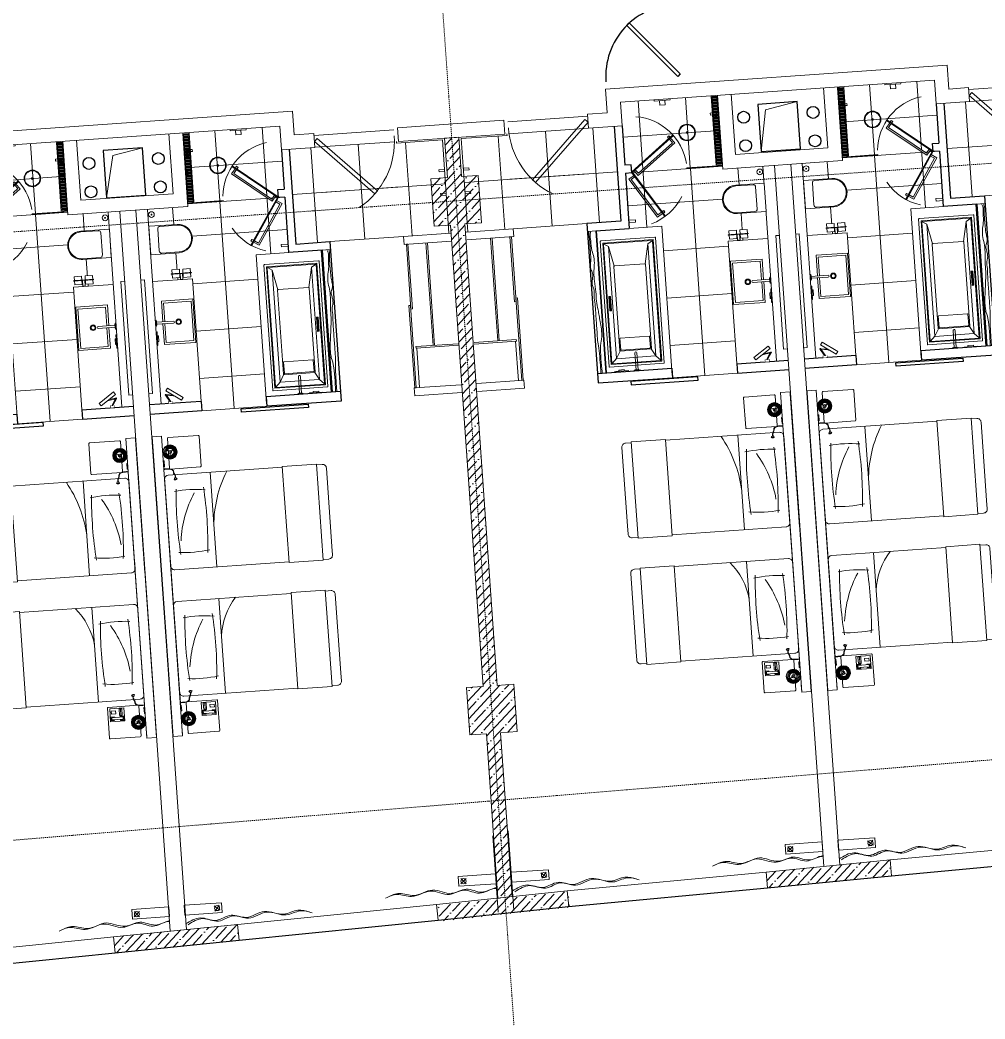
# Model space of a CAD drawing. Header units: millimetres. Extents: x -798 to 124478, y -405 to 121556.
# Drawn here: x 32578 to 44781, y 8953 to 21588 of the extents above; entities that cross this region are included whole.
import ezdxf

# ---------------------------------------------------------------- set-up
doc = ezdxf.new("R2010")
doc.units = ezdxf.units.MM
doc.set_wipeout_variables(frame=1)
for name, pattern in [('CENTER', [2, 1.25, -0.25, 0.25, -0.25]), ('Dashed', [0.564444, 0.282222, -0.282222]), ('Strichpunkt', [25.4, 12.7, -6.35, 0, -6.35])]:
    doc.linetypes.add(name, pattern=pattern)
doc.layers.add('1', color=7, linetype='Continuous')
doc.layers.add('A-ЭСКИЗ', color=250, linetype='Continuous')
for name, color, linetype, lineweight in [('A-AXES', 40, 'CENTER', 5), ('A-DOOR', 4, 'Continuous', 18), ('A-Hatch', 253, 'Continuous', 9), ('A-WALL-BRCK', 5, 'Continuous', 9), ('A-WALL-GVL', 5, 'Continuous', 13), ('LWA', 9, 'Continuous', 0), ('S-COLS+2', 20, 'Continuous', 15), ('S-SLAB', 200, 'Continuous', 15), ('S-WALL', 5, 'Continuous', 15), ('TC-EQUIPMENT', 251, 'Continuous', 0)]:
    doc.layers.add(name, color=color, linetype=linetype, lineweight=lineweight)
pattern_1 = [(0, (-128611.0993, 13100.188), (2.38125, 4.7625), [0, -4.7625])]
pattern_2 = [(0, (-128611.0993, 13100.1882), (1.5875, 3.175), [0, -3.175])]

# ---------------------------------------------------------------- blocks, each defined once
blk = doc.blocks.new('штора2')
at = {"layer": 'LWA', "color": 9}
for q in [(27702, 22033), (27708, 21967), (27768, 22039), (27774, 21973)]:
    blk.add_line((27738, 22003), q, dxfattribs=at)
blk.add_lwpolyline([(27677, 21939), (28148, 21939), (28148, 22063), (27677, 22063)], close=True, dxfattribs=at)
blk.add_circle((27738, 22003), 32.4, dxfattribs=at)
for points, knots in [([(28141, 22123), (28136, 22123), (28067, 22124), (27930, 22212), (27741, 22075), (27531, 22205), (27312, 22040), (27091, 22196), (26899, 22086), (26790, 22129), (26741, 22148)], [187.014587, 187.014587, 187.014587, 187.014587, 202.944401, 403.924227, 603.513811, 795.094955, 1040.158283, 1286.67345, 1472.778245, 1625.519582, 1625.519582, 1625.519582, 1625.519582]), ([(28143, 22113), (28082, 22122), (27955, 22198), (27770, 22064), (27561, 22194), (27341, 22029), (27120, 22185), (26929, 22075), (26819, 22118), (26770, 22137)], [215.715231, 215.715231, 215.715231, 215.715231, 403.924227, 603.513811, 795.094955, 1040.158283, 1286.67345, 1472.778245, 1625.519582, 1625.519582, 1625.519582, 1625.519582])]:
    blk.add_open_spline(points, degree=3, knots=knots, dxfattribs=at)
blk = doc.blocks.new('штора1')
at = {"layer": 'LWA', "color": 9}
for q in [(24773, 21973), (24779, 22039), (24845, 22033), (24839, 21967)]:
    blk.add_line((24809, 22003), q, dxfattribs=at)
blk.add_lwpolyline([(24870, 21939), (24398, 21939), (24398, 22063), (24870, 22063)], close=True, dxfattribs=at)
blk.add_circle((24809, 22003), 32.4, dxfattribs=at)
for points in [[(24398, 22176), (24591, 22112), (24787, 22157), (24980, 22107), (25167, 22146), (25405, 22087), (25646, 22140), (25828, 22101), (25976, 22137)], [(24428, 22187), (24620, 22123), (24816, 22168), (25009, 22117), (25197, 22157), (25435, 22098), (25676, 22151), (25857, 22112), (26006, 22148)]]:
    blk.add_spline(points, degree=3, dxfattribs=at)
blk = doc.blocks.new('шторы')
at = {"xscale": -0.9999999999999998, "rotation": 180.0000000000041}
for name, p in [('штора2', (-82196, 13528)), ('штора1', (-78250, 13533)), ('штора2', (-86348, 13412)), ('штора1', (-82398, 13418)), ('штора2', (-90496, 13285)), ('штора1', (-86551, 13291))]:
    blk.add_blockref(name, p, dxfattribs=at)
blk = doc.blocks.new('ff5')
blk.add_lwpolyline([(1516262, -2552308), (1516906, -2552951), (1516874, -2552984), (1516230, -2552340)], close=True)
blk.add_arc((1516262, -2552308), 910, 270, 4.3405)
blk = doc.blocks.new('DOOR101')
at = {"layer": 'A-DOOR', "ltscale": 4, "transparency": 33554687}
blk.add_lwpolyline([(0, 0), (-714, -714), (-750, -678), (-36, 36)], close=True, dxfattribs=at)
blk.add_arc((0, 0), 1010, 180, 240, dxfattribs=at)
blk = doc.blocks.new('NC Night table')
blk.add_wipeout([(-200, -390), (-200, -10), (-199, -6), (-198, -4), (-197, -3), (-195, -1), (-192, 0), (-190, 0), (190, 0), (193, 0), (195, -1), (197, -3), (199, -5), (200, -7), (200, -10), (200, -390), (200, -392), (199, -394), (197, -397), (195, -399), (192, -400), (190, -400), (-190, -400), (-192, -400), (-194, -399), (-197, -397), (-199, -394), (-200, -392)])
for points in [[(-190, 0), (190, 0)], [(-200, -390), (-200, -10)], [(200, -390), (200, -10)], [(-190, -400), (190, -400)], [(-190, -400), (190, -400)]]:
    blk.add_lwpolyline(points)
for centre, start, end in [((-190, -10), 90, 180), ((190, -10), 0, 90), ((-190, -390), 180, 270), ((190, -390), 270, 0)]:
    blk.add_arc(centre, 10, start, end)
blk = doc.blocks.new('*U479')
at = {"transparency": 33554687}
blk.add_wipeout([(-1850, 0), (1950, 0), (1950, -120), (1636, -120), (1636, -130), (1561, -130), (1561, -120), (1400, -120), (1416, -123), (1427, -128), (1435, -135), (1443, -144), (1448, -156), (1450, -170), (1450, -1616), (1460, -1616), (1460, -2048), (1450, -2048), (1450, -2121), (1448, -2135), (1443, -2146), (1435, -2156), (1424, -2165), (1409, -2170), (1400, -2171), (300, -2171), (277, -2165), (265, -2156), (258, -2148), (252, -2135), (250, -2121), (250, -2048), (240, -2048), (240, -1616), (250, -1616), (250, -170), (252, -156), (256, -146), (263, -137), (265, -135), (272, -128), (283, -123), (295, -120), (300, -120), (-200, -120), (-185, -122), (-174, -127), (-165, -135), (-159, -142), (-154, -150), (-150, -170), (-150, -1616), (-140, -1616), (-140, -2048), (-150, -2048), (-150, -2121), (-152, -2134), (-156, -2145), (-165, -2156), (-173, -2163), (-185, -2169), (-200, -2171), (-1300, -2171), (-1314, -2169), (-1325, -2164), (-1335, -2156), (-1343, -2147), (-1347, -2138), (-1350, -2121), (-1350, -2048), (-1360, -2048), (-1360, -1616), (-1350, -1616), (-1350, -170), (-1349, -162), (-1346, -151), (-1341, -142), (-1335, -135), (-1328, -128), (-1319, -124), (-1300, -120), (-1461, -120), (-1461, -130), (-1536, -130), (-1536, -120), (-1850, -120)], dxfattribs=at)
for p, q in [((-1850, 0), (1950, 0)), ((-1850, 0), (-1850, -120)), ((240, 0), (1928, 0)), ((-1850, -120), (1950, -120)), ((1400, -120), (-1376, -120)), ((1950, -120), (1950, 0)), ((-150, -1616), (-150, -170)), ((1450, -1616), (1450, -170)), ((-150, -699), (-1350, -699)), ((1450, -699), (250, -699))]:
    blk.add_line(p, q, dxfattribs=at)
at = {"color": 1, "transparency": 33554687}
for p, q in [((-1850, -120), (-1756, -120)), ((1426, -120), (-1500, -120)), ((-140, -1616), (-1360, -1616)), ((-1360, -2048), (-1360, -1616)), ((-140, -2048), (-140, -1616)), ((1460, -1616), (240, -1616)), ((240, -2048), (240, -1616)), ((1460, -2048), (1460, -1616)), ((-140, -2048), (-1360, -2048)), ((1460, -2048), (240, -2048))]:
    blk.add_line(p, q, dxfattribs=at)
at = {"color": 9, "transparency": 33554687}
for p, q in [((1561, -120), (1561, -130)), ((1636, -130), (1636, -120)), ((1561, -130), (1636, -130))]:
    blk.add_line(p, q, dxfattribs=at)
at = {"transparency": 33554687}
for points in [[(-1350, -1616), (-1350, -170, -0.414214), (-1300, -120), (-1194, -120)], [(250, -1616), (250, -170, -0.414214), (300, -120), (406, -120)], [(-1350, -2048), (-1350, -2121, 0.414214), (-1300, -2171), (-1194, -2171)], [(-150, -2048), (-150, -2121, -0.414214), (-200, -2171), (-1194, -2171)], [(250, -2048), (250, -2121, 0.414214), (300, -2171), (406, -2171)], [(1450, -2048), (1450, -2121, -0.414214), (1400, -2171), (406, -2171)]]:
    blk.add_lwpolyline(points, format="xyb", dxfattribs=at)
for centre, radius, start, end in [((-200, -170), 50, 0, 90), ((1400, -170), 50, 0, 90), ((-1288, -269), 29, 90.0643, 152.4341), ((-1241, -265), 53, 152.8654, 192.5176), ((-1323, -255), 37.9, 322.5963, 20.4157), ((1423, -255), 37.9, 159.5843, 217.4037), ((1388, -269), 29, 27.5659, 89.9357), ((1341, -265), 53, 347.4824, 27.1346), ((-1285, -250), 29, 192.8605, 255.2303), ((1385, -250), 29, 284.7697, 347.1395), ((-723, -1559), 865, 48.5262, 83.7427), ((652, -2273), 1579, 59.6604, 85.6808)]:
    blk.add_arc(centre, radius, start, end, dxfattribs=at)
at = {"color": 9, "transparency": 33554687}
for centre, radius, start, end in [((-728, -4972), 4733, 85.2045, 95.2424), ((328, -407), 1471, 173.3374, 188.5889), ((-1822, -404), 1471, 351.4111, 6.6626), ((872, -4972), 4733, 85.2045, 95.2424), ((1928, -407), 1471, 173.3374, 188.5889), ((-222, -404), 1471, 351.4111, 6.6626), ((-1148, -1679), 1415, 57.9104, 83.527), ((452, -1679), 1415, 57.9104, 83.527), ((-728, 4114), 4733, 264.7576, 274.7955), ((872, 4114), 4733, 264.7576, 274.7955)]:
    blk.add_arc(centre, radius, start, end, dxfattribs=at)
at = {"transparency": 33554687}
for points, knots in [([(1530, -120), (1530, -125), (1531, -129), (1532, -139), (1532, -145), (1532, -154), (1532, -157), (1532, -163), (1532, -166), (1532, -172), (1532, -175), (1531, -184), (1530, -191), (1527, -203), (1525, -209), (1521, -218), (1519, -221), (1515, -227), (1513, -230), (1508, -234), (1507, -235), (1504, -236), (1502, -237), (1500, -238), (1500, -238), (1498, -238), (1498, -239), (1496, -239), (1494, -239), (1490, -240), (1488, -240), (1483, -241), (1480, -241), (1477, -242), (1476, -242), (1474, -242), (1473, -243), (1472, -243), (1471, -243), (1469, -244), (1467, -245), (1463, -247), (1461, -248), (1455, -251), (1452, -253), (1449, -254), (1448, -254), (1446, -255), (1445, -255), (1443, -256), (1441, -257), (1436, -258), (1433, -259), (1423, -260), (1418, -261), (1412, -261)], [0.408946, 0.408946, 0.408946, 0.408946, 14.893019, 14.893019, 31.538449, 31.538449, 40.753928, 40.753928, 48.699197, 48.699197, 56.644465, 56.644465, 72.535003, 72.535003, 88.42554, 88.42554, 99.093384, 99.093384, 109.761227, 109.761227, 115.432916, 115.432916, 119.531491, 119.531491, 121.526995, 121.526995, 123.5225, 123.5225, 127.513508, 127.513508, 134.907916, 134.907916, 142.302325, 142.302325, 145.600302, 145.600302, 148.209925, 148.209925, 150.819548, 150.819548, 156.038795, 156.038795, 165.123981, 165.123981, 174.209168, 174.209168, 176.741836, 176.741836, 179.274504, 179.274504, 184.33984, 184.33984, 194.470511, 194.470511, 211.322731, 211.322731, 211.322731, 211.322731]), ([(1526, -120), (1527, -135), (1531, -173), (1518, -238), (1471, -236), (1446, -254), (1425, -256), (1413, -257)], [0, 0, 0, 0, 46.823747, 120.081065, 147.046858, 175.246216, 209.640454, 209.640454, 209.640454, 209.640454])]:
    blk.add_open_spline(points, degree=3, knots=knots, dxfattribs=at)
at = {"transparency": 33554687, "xscale": -1}
blk.add_blockref('NC Night table', (-1626, -192), dxfattribs=at)
at = {"transparency": 33554687}
h = blk.add_hatch(dxfattribs=at)
h.set_pattern_fill('DOTS', color=9, scale=3, style=0)
h.set_pattern_definition(pattern_1)
h.paths.add_polyline_path([(-1703, -147), (-1673, -179, -0.227785), (-1635, -166), (-1630, -123, 0.225319)])
h = blk.add_hatch(dxfattribs=at)
h.set_pattern_fill('DOTS', color=9, scale=2, style=0)
h.set_pattern_definition(pattern_2)
h.paths.add_polyline_path([(-1630, -123), (-1635, -166, -0.37521), (-1594, -212, -0.229255), (-1612, -249), (-1586, -284, 0.231726), (-1551, -212, 0.377888)])
h = blk.add_hatch(dxfattribs=at)
h.set_pattern_fill('DOTS', color=9, scale=2, style=0)
h.set_pattern_definition(pattern_2)
h.paths.add_polyline_path([(-1688, -212, -0.205293), (-1673, -179), (-1703, -147, 0.205293), (-1731, -212, 0.349325), (-1661, -300), (-1652, -258, -0.349325)])
h = blk.add_hatch(dxfattribs=at)
h.set_pattern_fill('DOTS', color=9, scale=3, style=0)
h.set_pattern_definition(pattern_1)
h.paths.add_polyline_path([(-1612, -249, -0.227785), (-1652, -258), (-1661, -300, 0.225319), (-1586, -284)])
at = {"color": 9, "transparency": 33554687}
for p, q in [((-1536, -130), (-1536, -120)), ((-1461, -120), (-1461, -130)), ((-1461, -130), (-1536, -130))]:
    blk.add_line(p, q, dxfattribs=at)
at = {"color": 1, "transparency": 33554687}
for points in [[(-1641, -212), (-1665, -172)], [(-1665, -253), (-1641, -212)], [(-1641, -212), (-1594, -212)]]:
    blk.add_lwpolyline(points, dxfattribs=at)
for radius in [90, 90, 46.7, 19.4]:
    blk.add_circle((-1641, -212), radius, dxfattribs=at)
at = {"transparency": 33554687}
for points, knots in [([(-1430, -120), (-1430, -125), (-1431, -129), (-1432, -139), (-1432, -145), (-1432, -154), (-1432, -157), (-1432, -163), (-1432, -166), (-1432, -172), (-1432, -175), (-1431, -184), (-1430, -191), (-1427, -203), (-1425, -209), (-1421, -218), (-1419, -221), (-1415, -227), (-1413, -230), (-1408, -234), (-1407, -235), (-1404, -236), (-1402, -237), (-1400, -238), (-1400, -238), (-1398, -238), (-1398, -239), (-1396, -239), (-1394, -239), (-1390, -240), (-1388, -240), (-1383, -241), (-1380, -241), (-1377, -242), (-1376, -242), (-1374, -242), (-1373, -243), (-1372, -243), (-1371, -243), (-1369, -244), (-1367, -245), (-1363, -247), (-1361, -248), (-1355, -251), (-1352, -253), (-1349, -254), (-1348, -254), (-1346, -255), (-1345, -255), (-1343, -256), (-1341, -257), (-1336, -258), (-1333, -259), (-1323, -260), (-1318, -261), (-1312, -261)], [0.408946, 0.408946, 0.408946, 0.408946, 14.893019, 14.893019, 31.538449, 31.538449, 40.753928, 40.753928, 48.699197, 48.699197, 56.644465, 56.644465, 72.535003, 72.535003, 88.42554, 88.42554, 99.093384, 99.093384, 109.761227, 109.761227, 115.432916, 115.432916, 119.531491, 119.531491, 121.526995, 121.526995, 123.5225, 123.5225, 127.513508, 127.513508, 134.907916, 134.907916, 142.302325, 142.302325, 145.600302, 145.600302, 148.209925, 148.209925, 150.819548, 150.819548, 156.038795, 156.038795, 165.123981, 165.123981, 174.209168, 174.209168, 176.741836, 176.741836, 179.274504, 179.274504, 184.33984, 184.33984, 194.470511, 194.470511, 211.322731, 211.322731, 211.322731, 211.322731]), ([(-1426, -120), (-1426, -125), (-1427, -129), (-1428, -138), (-1428, -142), (-1428, -150), (-1428, -153), (-1428, -160), (-1428, -163), (-1428, -168), (-1428, -171), (-1427, -177), (-1427, -180), (-1426, -191), (-1424, -199), (-1419, -214), (-1416, -220), (-1410, -227), (-1409, -228), (-1406, -231), (-1404, -232), (-1402, -233), (-1401, -233), (-1397, -235), (-1395, -235), (-1391, -236), (-1389, -236), (-1385, -237), (-1383, -237), (-1379, -237), (-1377, -238), (-1374, -238), (-1374, -238), (-1372, -239), (-1371, -239), (-1369, -240), (-1368, -240), (-1365, -241), (-1363, -243), (-1358, -245), (-1356, -246), (-1351, -249), (-1349, -250), (-1344, -252), (-1341, -253), (-1336, -254), (-1334, -255), (-1325, -256), (-1318, -257), (-1312, -257), (-1312, -257), (-1311, -257)], [0, 0, 0, 0, 14.994783, 14.994783, 27.011933, 27.011933, 37.761453, 37.761453, 45.515298, 45.515298, 53.269144, 53.269144, 61.022989, 61.022989, 82.389762, 82.389762, 103.756534, 103.756534, 110.162663, 110.162663, 115.905696, 115.905696, 119.508232, 119.508232, 126.713306, 126.713306, 132.501218, 132.501218, 138.28913, 138.28913, 144.077042, 144.077042, 146.875499, 146.875499, 149.673956, 149.673956, 152.472413, 152.472413, 160.360941, 160.360941, 168.249469, 168.249469, 176.137996, 176.137996, 184.026524, 184.026524, 191.915051, 191.915051, 211.08036, 211.08036, 211.322731, 211.322731, 211.322731, 211.322731])]:
    blk.add_open_spline(points, degree=3, knots=knots, dxfattribs=at)
blk.add_blockref('NC Night table', (1726, -192), dxfattribs=at)
at = {"color": 1, "transparency": 33554687}
blk.add_wipeout([(-1611, -383), (-1446, -383), (-1446, -564), (-1611, -564)], dxfattribs=at)
at = {"transparency": 33554687}
h = blk.add_hatch(dxfattribs=at)
h.set_pattern_fill('DOTS', color=9, scale=2, style=0)
h.set_pattern_definition(pattern_2)
h.paths.add_polyline_path([(1730, -123), (1735, -166, 0.37521), (1694, -212, 0.229255), (1712, -249), (1686, -284, -0.231726), (1651, -212, -0.377888)])
h = blk.add_hatch(dxfattribs=at)
h.set_pattern_fill('DOTS', color=9, scale=3, style=0)
h.set_pattern_definition(pattern_1)
h.paths.add_polyline_path([(1803, -147), (1773, -179, 0.227785), (1735, -166), (1730, -123, -0.225319)])
h = blk.add_hatch(dxfattribs=at)
h.set_pattern_fill('DOTS', color=9, scale=3, style=0)
h.set_pattern_definition(pattern_1)
h.paths.add_polyline_path([(1712, -249, 0.227785), (1752, -258), (1761, -300, -0.225319), (1686, -284)])
h = blk.add_hatch(dxfattribs=at)
h.set_pattern_fill('DOTS', color=9, scale=2, style=0)
h.set_pattern_definition(pattern_2)
h.paths.add_polyline_path([(1788, -212, 0.205293), (1773, -179), (1803, -147, -0.205293), (1831, -212, -0.349325), (1761, -300), (1752, -258, 0.349325)])
at = {"color": 1, "transparency": 33554687}
blk.add_line((-1538, -428), (-1455, -428), dxfattribs=at)
for points in [[(1741, -212), (1694, -212)], [(1741, -212), (1765, -172)], [(1765, -253), (1741, -212)], [(-1588, -437), (-1600, -437), (-1600, -386), (-1547, -386), (-1547, -437), (-1560, -437)], [(-1588, -433), (-1597, -433), (-1597, -392), (-1551, -392), (-1551, -433), (-1560, -433)], [(-1560, -515), (-1551, -515), (-1551, -556), (-1596, -556), (-1596, -515), (-1588, -515)]]:
    blk.add_lwpolyline(points, dxfattribs=at)
for points in [[(-1611, -383), (-1446, -383), (-1446, -564), (-1611, -564)], [(-1588, -401), (-1560, -401), (-1560, -546), (-1588, -546)], [(-1538, -410), (-1455, -410), (-1455, -446), (-1538, -446)], [(-1514, -492), (-1478, -492), (-1478, -546), (-1514, -546)]]:
    blk.add_lwpolyline(points, close=True, dxfattribs=at)
for radius in [90, 90, 46.7, 19.4]:
    blk.add_circle((1741, -212), radius, dxfattribs=at)
blk = doc.blocks.new('URB Toilet')
blk.add_wipeout([(-540, 0), (-540, 9), (-539, 20), (-536, 39), (-532, 52), (-527, 67), (-523, 77), (-516, 90), (-510, 100), (-501, 112), (-491, 123), (-481, 133), (-467, 145), (-452, 155), (-439, 162), (-423, 169), (-410, 173), (-391, 177), (-382, 179), (-373, 180), (-364, 180), (-360, 180), (-5, 180), (-4, 180), (-3, 180), (-2, 179), (-1, 178), (-1, 177), (0, 176), (0, 175), (0, -175), (0, -176), (-1, -177), (-1, -178), (-1, -179), (-3, -179), (-4, -180), (-5, -180), (-360, -180), (-369, -180), (-376, -179), (-384, -178), (-395, -176), (-408, -174), (-419, -170), (-431, -165), (-444, -159), (-456, -152), (-470, -142), (-482, -133), (-494, -120), (-504, -108), (-511, -98), (-518, -86), (-525, -72), (-528, -64), (-531, -55), (-534, -45), (-537, -32), (-539, -20), (-540, -10), (-540, -3)])
for points in [[(0, 175, 0.414214), (-5, 180), (-360, 180, 1), (-360, -180), (-5, -180, 0.414214), (0, -175)], [(-140, 170), (-360, 170, 1), (-360, -170), (-140, -170, 0.414214), (-110, -140), (-110, 140, 0.414214)]]:
    blk.add_lwpolyline(points, format="xyb", close=True)
blk = doc.blocks.new('NCL Bathroom rain shower')
for radius in [105, 97.4, 12.7, 6.99]:
    blk.add_circle((0, 0), radius)
blk = doc.blocks.new('NCL Makeup mirror')
blk.add_wipeout([(-166, -65), (-143, -32), (-51, -95), (-51, -94), (-50, -93), (-49, -93), (-47, -92), (-46, -93), (-45, -93), (-44, -93), (45, -107), (-2, -30), (-3, -29), (-4, -29), (-4, -28), (-5, -27), (-5, -26), (-5, -25), (-24, -25), (-24, 0), (24, 0), (24, -25), (5, -25), (56, -108), (57, -108), (57, -109), (58, -109), (58, -110), (58, -110), (59, -111), (59, -112), (59, -113), (59, -113), (59, -114), (59, -114), (58, -115), (58, -116), (57, -116), (57, -117), (56, -117), (56, -117), (55, -117), (55, -117), (54, -117), (54, -118), (53, -117), (52, -117), (52, -117), (51, -117), (51, -116), (-39, -103), (49, -163), (26, -196)])
for points in [[(24, 0), (24, -25), (-24, -25), (-24, 0)], [(-143, -32), (49, -163), (26, -196), (-166, -65)]]:
    blk.add_lwpolyline(points, close=True)
for points in [[(52, -108), (-44, -93)], [(-39, -103), (51, -116)], [(-2, -30), (45, -107)], [(56, -108), (5, -25)]]:
    blk.add_lwpolyline(points)
blk.add_circle((54, -113), 5)
blk.add_arc((-47, -97), 5, 325.7754, 145.7754)
blk.add_wipeout([(24, 0), (24, -25), (-24, -25), (-24, 0)])
blk.add_arc((0, -25), 5, 180, 0)
blk = doc.blocks.new('NCL Toilet roll holder')
blk.add_wipeout([(-130, -80), (-130, -77), (-116.5, -77), (-116.5, -26), (-21.5, -26), (-21.5, -77), (-15, -77), (-15, 0), (15, 0), (15, -77), (21.5, -77), (21.5, -26), (116.5, -26), (116.5, -77), (130, -77), (130, -80), (116.5, -80), (116.5, -131), (21.5, -131), (21.5, -80), (-21.5, -80), (-21.5, -131), (-116.5, -131), (-116.5, -80)])
for p, q in [((15, 0), (-15, 0)), ((-15, 0), (-15, -80)), ((15, 0), (15, -80)), ((-130, -77), (-130, -80)), ((-116.5, -77), (-130, -77)), ((-116.5, -80), (-130, -80)), ((-123, -77), (-123, -80)), ((21.5, -77), (-21.5, -77)), ((21.5, -80), (-21.5, -80)), ((15, -3), (-15, -3)), ((130, -77), (116.5, -77)), ((130, -80), (116.5, -80)), ((123, -77), (123, -80)), ((130, -77), (130, -80))]:
    blk.add_line(p, q)
at = {"color": 9, "linetype": 'Dashed'}
for p, q in [((-116.5, -77), (-21.5, -77)), ((-21.5, -80), (-116.5, -80)), ((116.5, -77), (21.5, -77)), ((21.5, -80), (116.5, -80))]:
    blk.add_line(p, q, dxfattribs=at)
for points in [[(-116.5, -26), (-21.5, -26), (-21.5, -131), (-116.5, -131)], [(116.5, -26), (21.5, -26), (21.5, -131), (116.5, -131)]]:
    blk.add_lwpolyline(points, close=True)
blk = doc.blocks.new('URB Wc brush')
blk.add_wipeout([(0, -4), (-9, -4), (-9, -7), (-10, -11), (-11, -13), (-13, -17), (-14, -19), (-16, -22), (-18, -24), (-20, -26), (-22, -29), (-25, -30), (-28, -32), (-31, -33), (-35, -35), (-38, -36), (-41, -36), (-43, -36), (-44, -36), (-47, -36), (-49, -36), (-55, -35), (-57, -34), (-61, -32), (-64, -30), (-67, -28), (-70, -26), (-72, -23), (-74, -20), (-77, -16), (-78, -12), (-80, -7), (-80, -3), (-81, 0), (-80, 4), (-80, 8), (-78, 12), (-76, 17), (-74, 20), (-72, 23), (-69, 26), (-66, 29), (-63, 31), (-60, 33), (-56, 34), (-52, 35), (-48, 36), (-46, 36), (-44, 36), (-39, 36), (-35, 35), (-32, 34), (-29, 33), (-26, 31), (-23, 29), (-21, 27), (-18, 25), (-16, 23), (-14, 20), (-13, 17), (-11, 13), (-10, 11), (-9, 9), (-9, 6), (-9, 4), (0, 4)])
for p, q in [((-9, 4), (0, 4)), ((0, -4), (0, 4)), ((-9, -4), (0, -4))]:
    blk.add_line(p, q)
for radius in [36.1, 5.74]:
    blk.add_circle((-44, 0), radius)
blk = doc.blocks.new('shower_mixer')
for p, q in [((-8, 134), (-36, 134)), ((-36, 134), (-36, 101)), ((0, 167), (-8, 167)), ((-8, 167), (-8, 68)), ((-36, 101), (-8, 101)), ((-8, 68), (0, 68)), ((-53, -150), (-53, -92)), ((-53, -92), (-26, -92)), ((-40, -110), (-5, -110)), ((-5, -125), (-40, -125)), ((-26, -92), (-26, -110)), ((-26, -125), (-26, -175)), ((0, -104), (-5, -104)), ((-5, -104), (-5, -131)), ((-107, -147), (-75, -147)), ((-107, -172), (-107, -147)), ((-75, -172), (-107, -172)), ((-75, -147), (-75, -172)), ((-33, -150), (-75, -150)), ((-75, -169), (-33, -169)), ((-53, -175), (-53, -169)), ((-26, -175), (-53, -175)), ((-33, -169), (-33, -150)), ((-5, -131), (0, -131))]:
    blk.add_line(p, q)
blk.add_circle((-40, -118), 7.5)
blk = doc.blocks.new('A$C5AFB0490')
at = {"layer": 'TC-EQUIPMENT', "transparency": 33554687}
h = blk.add_hatch(dxfattribs=at)
h.set_pattern_fill('LINE', color=256, scale=3)
h.set_pattern_definition([(2e-11, (-24173.349, -13965.548), (-3e-12, 9.525), [])])
h.paths.add_polyline_path([(870, 370), (930, 370), (930, -480), (870, -480)])
at = {"transparency": 33554687}
for p, q in [((855, 3024), (200, 3024)), ((855, 2904), (855, 3024)), ((2621, 3024), (1679, 3024)), ((1679, 2904), (1679, 3024)), ((2621, 1003), (2621, 3024)), ((855, 2904), (200, 2904)), ((2621, 2904), (1679, 2904)), ((2090, 400), (2090, 1103)), ((2515, 1103), (2090, 1103)), ((2190, -200), (2190, 1003)), ((2190, 1003), (2621, 1003)), ((2090, 400), (2010, 400)), ((2010, 400), (2010, 300)), ((2010, 300), (2090, 300)), ((2090, -200), (2090, 300))]:
    blk.add_line(p, q, dxfattribs=at)
at = {"color": 9, "transparency": 33554687}
for p, q in [((2515, 1103), (2515, 2904)), ((2003, 391), (2011, 397))]:
    blk.add_line(p, q, dxfattribs=at)
at = {"transparency": 33554687}
blk.add_lwpolyline([(1355, 3033), (2205, 3033), (2205, 3075), (1355, 3075)], close=True, dxfattribs=at)
blk.add_arc((1815, 2787), 7, 90, 180, dxfattribs=at)
at = {"layer": 'TC-EQUIPMENT', "transparency": 33554687}
for p, q in [((1679, 3024), (855, 3024)), ((1267, 3024), (1267, 400)), ((1679, 1103), (1679, 2994)), ((3555, 3024), (4150, 3024)), ((3555, 2924), (4150, 2924)), ((3624, 2424), (3624, 2924)), ((855, 1350), (855, 2904)), ((1768, 2827), (1768, 1241)), ((2461, 2834), (1775, 2834)), ((1808, 1281), (1808, 2787)), ((1810, 2792), (1870, 2732)), ((1815, 2794), (2421, 2794)), ((2105, 2894), (2105, 2677)), ((2130, 2894), (2130, 2677)), ((2426, 2792), (2366, 2732)), ((2428, 1281), (2428, 2787)), ((2468, 1241), (2468, 2827)), ((2505, 1103), (2505, 2904)), ((2505, 1103), (2505, 2904)), ((2510, 1103), (2510, 2904)), ((250, 2762), (200, 2762)), ((250, 1322), (250, 2762)), ((1868, 1311), (1868, 2727)), ((1870, 2732), (1920, 2641)), ((1875, 2734), (2361, 2734)), ((2366, 2732), (2315, 2641)), ((2368, 1311), (2368, 2727)), ((1679, 2613), (855, 2613)), ((1918, 2636), (1918, 1568)), ((1923, 2641), (2313, 2641)), ((1930, 2624), (1930, 2484)), ((1935, 2629), (2301, 2629)), ((2306, 2624), (2306, 2484)), ((2318, 2636), (2318, 1568)), ((1935, 2479), (2301, 2479)), ((3614, 2424), (4150, 2424)), ((3614, 2404), (3614, 2424)), ((3614, 2404), (4150, 2404)), ((3830, 2404), (3830, 1103)), ((3850, 2404), (3850, 1103)), ((2387, 2124), (2387, 1944)), ((2387, 2124), (2408, 2124)), ((2391, 2037), (2391, 2119)), ((2391, 2119), (2396, 2119)), ((2391, 2037), (2393, 2037)), ((2391, 2032), (2391, 1950)), ((2391, 2032), (2393, 2032)), ((2393, 2037), (2393, 2116)), ((2396, 2116), (2393, 2116)), ((2393, 2032), (2393, 1953)), ((2396, 2116), (2396, 2119)), ((2399, 2116), (2399, 2119)), ((2404, 2119), (2399, 2119)), ((2399, 2116), (2402, 2116)), ((2402, 2037), (2402, 2116)), ((2404, 2037), (2402, 2037)), ((2402, 2032), (2402, 1953)), ((2404, 2032), (2402, 2032)), ((2404, 2037), (2404, 2119)), ((2404, 2032), (2404, 1950)), ((2408, 2124), (2408, 1944)), ((1679, 2013), (855, 2013)), ((2387, 1944), (2408, 1944)), ((2391, 1950), (2396, 1950)), ((2396, 1953), (2393, 1953)), ((2396, 1953), (2396, 1950)), ((2399, 1953), (2402, 1953)), ((2399, 1953), (2399, 1950)), ((2404, 1950), (2399, 1950)), ((360, 1892), (577, 1892)), ((360, 1867), (577, 1867)), ((1868, 1311), (1920, 1563)), ((1925, 1561), (2311, 1561)), ((2315, 1563), (2368, 1311)), ((1679, 1413), (855, 1413)), ((200, 1322), (250, 1322)), ((350, 1350), (855, 1350)), ((1868, 1311), (1810, 1276)), ((1815, 1274), (2421, 1274)), ((2368, 1311), (2426, 1276)), ((1775, 1234), (2461, 1234)), ((1679, 1103), (2621, 1103)), ((1867, 1103), (1867, -500)), ((2090, 1027), (2005, 1027)), ((2005, 1027), (2005, 997)), ((3555, 1103), (4150, 1103)), ((1631, 984), (1622, 979)), ((1622, 979), (2003, 391)), ((1626, 981), (2007, 394)), ((2011, 397), (1631, 984)), ((1658, 942), (1725, 985)), ((1658, 942), (1669, 925)), ((1719, 957), (1669, 925)), ((1719, 957), (2024, 487)), ((1725, 985), (2052, 481)), ((2005, 997), (2090, 997)), ((2463, 1003), (2463, -200)), ((2621, 1003), (3555, 1003)), ((3063, 1003), (3063, -200)), ((3555, 1003), (4150, 1003)), ((3663, 1003), (3663, -180)), ((4130, -180), (4130, 1003)), ((860, 400), (1310, 400)), ((2090, 400), (860, 400)), ((860, 395), (1310, 395)), ((860, 390), (1310, 390)), ((1267, 390), (1267, -500)), ((1310, 400), (1310, 390)), ((2004, 398), (1451, -31)), ((1454, -35), (2007, 394)), ((1457, -39), (2010, 390)), ((2024, 487), (1974, 455)), ((1974, 455), (1984, 438)), ((1984, 438), (2052, 481)), ((2190, 375), (4130, 375)), ((2571, 375), (3555, 375)), ((2090, -55), (915, -55)), ((1451, -31), (1457, -39)), ((2517, -200), (3527, -200)), ((3550, -200), (3550, -180)), ((3550, -180), (4130, -180)), ((3527, -350), (2517, -350)), ((1462, -483), (1462, -500)), ((1662, -483), (1462, -483)), ((1530, -428), (1530, -483)), ((1595, -428), (1530, -428)), ((1595, -483), (1595, -428)), ((1662, -500), (1662, -483))]:
    blk.add_line(p, q, dxfattribs=at)
for points in [[(3555, 3024), (3555, 2924)], [(350, 2904), (350, 435)], [(2155, 2904), (2155, 2894), (2080, 2894), (2080, 2904)], [(2143, 2894), (2143, 2889), (2093, 2889), (2093, 2894)], [(2398, 2904), (2398, 2894), (2228, 2894), (2228, 2904)], [(2348, 2894), (2348, 2879), (2278, 2879), (2278, 2894)], [(350, 2160), (360, 2160), (360, 1990), (350, 1990)], [(442, 1867), (442, 1605), (842, 1605), (842, 2155), (442, 2155), (442, 1892)], [(360, 2110), (375, 2110), (375, 2040), (360, 2040)], [(467, 1867), (467, 1630), (817, 1630), (817, 2130), (467, 2130), (467, 1892)], [(350, 1917), (360, 1917), (360, 1842), (350, 1842)], [(360, 1905), (365, 1905), (365, 1855), (360, 1855)], [(3555, 1103), (3555, 1003)]]:
    blk.add_lwpolyline(points, dxfattribs=at)
for points in [[(3582, 1880), (3582, 2924), (3562, 2924), (3562, 1880)], [(1798, 2804), (1798, 1264), (2438, 1264), (2438, 2804)], [(3604, 1103), (3604, 1925), (3584, 1925), (3584, 1103)], [(1661, 919), (1647, 940), (1626, 926), (1640, 905)], [(4060, 494), (4130, 494), (4130, 519), (4060, 519)], [(860, 380), (940, 380), (940, -490), (860, -490)], [(870, 370), (930, 370), (930, -480), (870, -480)], [(4060, 194), (4130, 194), (4130, 219), (4060, 219)]]:
    blk.add_lwpolyline(points, close=True, dxfattribs=at)
for radius in [35, 25]:
    blk.add_circle((642, 1880), radius, dxfattribs=at)
for centre, radius, start, end in [((1775, 2827), 7, 90, 180), ((2421, 2787), 7, 0, 90), ((2461, 2827), 7, 0, 90), ((1875, 2727), 7, 90, 180), ((2118, 2677), 12.5, 180, 0), ((2361, 2727), 7, 0, 90), ((1923, 2636), 5, 90, 180), ((1935, 2624), 5, 90, 180), ((2301, 2624), 5, 0, 90), ((2313, 2636), 5, 0, 90), ((1935, 2484), 5, 180, 270), ((2301, 2484), 5, 270, 0), ((577, 1880), 12.5, 270, 90), ((1925, 1568), 7, 180, 270), ((2311, 1568), 7, 270, 0), ((1815, 1281), 7, 180, 270), ((2421, 1281), 7, 270, 0), ((1775, 1241), 7, 180, 270), ((2461, 1241), 7, 270, 0), ((2003, 391), 700, 106.4953, 149.4421)]:
    blk.add_arc(centre, radius, start, end, dxfattribs=at)
for points, knots in [([(2576, 1103), (2581, 1114), (2596, 1152), (2585, 1237), (2587, 1335), (2559, 1434), (2561, 1530), (2580, 1631), (2577, 1746), (2565, 1866), (2572, 1988), (2557, 2088), (2548, 2175), (2539, 2257), (2530, 2338), (2530, 2415), (2538, 2487), (2569, 2571), (2562, 2853), (2560, 2904)], [130.789624, 130.789624, 130.789624, 130.789624, 168.16012, 253.802929, 376.421741, 463.606115, 561.483644, 660.123764, 770.235956, 905.064759, 1023.33347, 1134.124081, 1207.984505, 1285.89946, 1380.053106, 1453.461253, 1515.176741, 1599.254476, 1717.222041, 1717.222041, 1717.222041, 1717.222041]), ([(2602, 1103), (2605, 1117), (2606, 1154), (2599, 1215), (2601, 1292), (2600, 1377), (2602, 1458), (2613, 1525), (2618, 1583), (2585, 1632), (2597, 1688), (2606, 1738), (2609, 1788), (2583, 1847), (2598, 1928), (2586, 2028), (2589, 2132), (2588, 2232), (2589, 2327), (2588, 2412), (2591, 2491), (2576, 2582), (2576, 2836), (2576, 2892), (2576, 2904)], [109.501433, 109.501433, 109.501433, 109.501433, 152.322748, 217.701907, 295.188256, 380.831065, 474.719115, 536.434544, 585.373309, 646.004611, 699.17838, 748.792999, 801.809965, 844.390021, 938.18935, 1040.22671, 1146.260701, 1248.216431, 1342.015701, 1431.73677, 1501.066658, 1578.981671, 1708.055911, 1745.911856, 1745.911856, 1745.911856, 1745.911856])]:
    blk.add_open_spline(points, degree=3, knots=knots, dxfattribs=at)
at = {"layer": 'A-DOOR', "transparency": 33554687, "rotation": 180.0000000000157}
blk.add_blockref('DOOR101', (2517, -275), dxfattribs=at)
at = {"layer": 'LWA', "color": 0, "transparency": 33554687, "xscale": -1, "rotation": 90}
blk.add_blockref('*U479', (206, 5257), dxfattribs=at)
at = {"layer": 'TC-EQUIPMENT', "transparency": 33554687}
for name, p, xscale, rotation in [('shower_mixer', (860, -110), -1, 359.9999999966802), ('NCL Bathroom rain shower', (1276, -58), -1.000000000000006, 90)]:
    blk.add_blockref(name, p, dxfattribs=dict(at, xscale=xscale, rotation=rotation))
at = {"layer": 'TC-EQUIPMENT', "transparency": 33554687, "extrusion": (0, 0, -1), "zscale": -1.000000000000005, "rotation": 359.9999999999843}
blk.add_blockref('NCL Makeup mirror', (-467, 2904), dxfattribs=at)
at = {"layer": 'TC-EQUIPMENT', "transparency": 33554687, "xscale": -1.000000000000006, "rotation": 1.564832903280041e-11}
blk.add_blockref('URB Toilet', (350, 830), dxfattribs=at)
at = {"layer": 'TC-EQUIPMENT', "transparency": 33554687, "rotation": 180.0000000000156}
blk.add_blockref('URB Wc brush', (350, 504), dxfattribs=at)
at = {"transparency": 33554687}
blk.add_wipeout([(1440, 62), (1489, -1), (1505, 11), (1469, 58), (1927, 414), (1964, 367), (1979, 379), (1930, 442)], dxfattribs=at).dxf.layer = 'TC-EQUIPMENT'
at = {"color": 9, "transparency": 33554687}
blk.add_line((2010, 390), (2004, 398), dxfattribs=at)
at = {"color": 1, "transparency": 33554687}
blk.add_line((1964, 367), (1979, 379), dxfattribs=at)
at = {"layer": 'TC-EQUIPMENT', "transparency": 33554687}
for p, q in [((667, 1350), (667, 1010)), ((2090, 813), (889, 813)), ((667, 650), (667, 435)), ((1440, 62), (1930, 442)), ((1469, 58), (1927, 414)), ((1927, 414), (1964, 367)), ((1979, 379), (1930, 442)), ((1489, -1), (1440, 62)), ((1469, 58), (1505, 11)), ((1489, -1), (1505, 11))]:
    blk.add_line(p, q, dxfattribs=at)
blk.add_lwpolyline([(1513, 5), (1494, -11), (1509, -30), (1529, -15)], close=True, dxfattribs=at)
blk.add_arc((2010, 390), 700, 184.5518, 261.5337, dxfattribs=at)
at = {"layer": 'TC-EQUIPMENT', "transparency": 33554687, "xscale": -1.000000000000006, "rotation": 1.564832903280041e-11}
blk.add_blockref('NCL Toilet roll holder', (719, 1350), dxfattribs=at)
blk = doc.blocks.new('оси 2')
at = {"layer": 'A-AXES', "linetype": 'Strichpunkt', "transparency": 33554687}
for p, q in [((2196683, -2402502), (2198653, -2430589)), ((2276409, -2408790), (2166157, -2416522)), ((2166717, -2424481), (2276875, -2415426))]:
    blk.add_line(p, q, dxfattribs=at)

msp = doc.modelspace()

# ---------------------------------------------------------------- hatches: boundary and pattern name
at = {"layer": 'A-Hatch'}
h = msp.add_hatch(dxfattribs=at)
h.set_pattern_fill('ANSI35', color=256, scale=25, angle=-177.9339, style=0)
h.set_pattern_definition([(227.066067, (-67100.9, -660575.97), (116.227165, -108.13329), []), (227.066067, (-67213.07, -660580.02), (116.227165, -108.13329), [198.4375, -39.6875, 0, -39.6875])])
h.paths.add_polyline_path([(43579, 10968), (43599, 10769), (42032, 10612), (42011, 10811)])
h = msp.add_hatch(dxfattribs=at)
h.set_pattern_fill('ANSI35', color=256, scale=25, angle=-177.9339, style=0)
h.set_pattern_definition([(227.066067, (-75350.1, -661396.45), (116.227165, -108.13329), []), (227.066067, (-75462.29, -661400.5), (116.227165, -108.13329), [198.4375, -39.6875, 0, -39.6875])])
h.paths.add_polyline_path([(35330, 10147), (35350, 9948), (33783, 9791), (33762, 9990)])

# ---------------------------------------------------------------- linework, layer by layer
at = {"layer": 'A-WALL-GVL'}
for p, q in [((38556, 11268), (38624, 10305)), ((38752, 11333), (38823, 10326))]:
    msp.add_line(p, q, dxfattribs=at)
at = {"layer": 'S-WALL', "ltscale": 5, "transparency": 33554687}
msp.add_lwpolyline([(38655, 12574), (38655, 12574), (38801, 10501), (38621, 10482)], dxfattribs=at)
at = {"layer": 'S-WALL', "linetype": 'Continuous', "lineweight": 15, "ltscale": 40}
for points in [[(16243, 8103), (17284, 8220), (18845, 8398), (21358, 8679), (23010, 8852), (25522, 9131), (27089, 9294), (29602, 9560), (31249, 9734), (33763, 9990), (35331, 10147), (37844, 10400), (39496, 10574), (42012, 10811), (43580, 10964), (46095, 11198), (47748, 11357), (50264, 11584), (51832, 11731), (54353, 11956)], [(16265, 7904), (17306, 8021), (18868, 8199), (21379, 8480), (23031, 8653), (25543, 8933), (27110, 9095), (29623, 9361), (31270, 9535), (33783, 9791), (35351, 9948), (37864, 10201), (39516, 10375), (42031, 10612), (43599, 10765), (46114, 10999), (47767, 11158), (50282, 11384), (51850, 11532), (54371, 11756)]]:
    msp.add_lwpolyline(points, dxfattribs=at)
at = {"layer": 'S-WALL', "linetype": 'Continuous', "lineweight": 30, "ltscale": 40}
msp.add_lwpolyline([(16257, 7903), (17307, 8021), (18868, 8199), (21379, 8480), (23031, 8653), (25543, 8933), (27110, 9095), (29623, 9361), (31270, 9535), (33783, 9791), (35351, 9948), (37864, 10201), (39516, 10375), (42031, 10612), (43599, 10765), (46114, 10999), (47767, 11158), (50282, 11384), (51850, 11532), (54371, 11756)], dxfattribs=at)
at = {"layer": 'S-WALL'}
for points in [[(42031, 10612), (42012, 10811), (43580, 10964), (43599, 10765), (42031, 10612)], [(37864, 10201), (37844, 10400), (39499, 10574), (39517, 10375), (37864, 10201)], [(33782, 9791), (33762, 9990), (35330, 10147), (35350, 9948), (33782, 9791)]]:
    msp.add_lwpolyline(points, dxfattribs=at)

# ---------------------------------------------------------------- block references
at = {"layer": '1', "rotation": 179.9999466794497}
msp.add_blockref('ff5', (1557155, -2531434), dxfattribs=at)
at = {"layer": 'A-ЭСКИЗ', "rotation": 4.01173779109849}
msp.add_blockref('шторы', (96051, 23366), dxfattribs=at)

# ---------------------------------------------------------------- next in the draw order: block references
at = {"xscale": -1, "rotation": 184.0117377911333}
msp.add_blockref('A$C5AFB0490', (42091, 20183), dxfattribs=at)

# ---------------------------------------------------------------- next in the draw order: linework, layer by layer
at = {"layer": 'A-WALL-BRCK', "ltscale": 5, "transparency": 33554687}
for p, q in [((44304, 21015), (44325, 20715)), ((42793, 19971), (42740, 20729)), ((42793, 19971), (42740, 20729)), ((42980, 19809), (42914, 20742)), ((44141, 20828), (44162, 20528)), ((44325, 20715), (44574, 20733)), ((44574, 20733), (44586, 20558)), ((44162, 20528), (44586, 20558))]:
    msp.add_line(p, q, dxfattribs=at)

# ---------------------------------------------------------------- next in the draw order: block references
at = {"rotation": 184.011737791016}
msp.add_blockref('A$C5AFB0490', (42291, 20197), dxfattribs=at)

# ---------------------------------------------------------------- next in the draw order: linework, layer by layer
at = {"layer": 'A-WALL-BRCK', "ltscale": 5, "transparency": 33554687}
for p, q in [((44304, 21015), (39984, 20712)), ((44141, 20828), (40171, 20549)), ((39984, 20712), (40005, 20412)), ((41464, 19703), (41398, 20635)), ((41626, 19889), (41573, 20648)), ((40171, 20549), (40192, 20250)), ((39756, 20395), (40005, 20412)), ((39756, 20395), (39768, 20220)), ((38698, 20321), (38711, 20146)), ((39768, 20220), (40192, 20250)), ((42793, 19971), (41626, 19889)), ((42980, 19809), (41464, 19703)), ((42119, 19749), (42741, 10880)), ((42324, 19763), (42945, 10899))]:
    msp.add_line(p, q, dxfattribs=at)
at = {"layer": 'LWA', "ltscale": 5}
msp.add_lwpolyline([(41950, 19923), (42007, 20450), (42407, 20556)], dxfattribs=at)
at = {"layer": 'S-SLAB', "lineweight": 25, "ltscale": 5}
msp.add_lwpolyline([(41950, 19923), (42449, 19958), (42407, 20556), (41908, 20521)], close=True, dxfattribs=at)
for centre in [(42607, 20419), (41729, 20358), (42632, 20060), (41754, 19999)]:
    msp.add_circle(centre, 75, dxfattribs=at)

# ---------------------------------------------------------------- next in the draw order: block references
at = {"xscale": -1, "rotation": 184.0117377911333}
msp.add_blockref('A$C5AFB0490', (33812, 19602), dxfattribs=at)

# ---------------------------------------------------------------- next in the draw order: hatches: boundary and pattern name
at = {"layer": 'A-Hatch'}
h = msp.add_hatch(dxfattribs=at)
h.set_pattern_fill('ANSI35', color=256, scale=25, angle=-177.9339, style=0)
h.set_pattern_definition([(227.066067, (-70877.93, -652937.77), (116.227165, -108.13329), []), (227.066067, (-70990.11, -652941.81), (116.227165, -108.13329), [198.4375, -39.6875, 0, -39.6875])])
h.paths.add_polyline_path([(38372, 19621), (38414, 19023), (38203, 19008), (38614, 13172), (38823, 13187), (38864, 12592), (38655, 12574), (38801, 10489), (39511, 10564), (39532, 10365), (37885, 10191), (37864, 10390), (38622, 10470), (38476, 12561), (38266, 12547), (38224, 13145), (38433, 13160), (38024, 18995), (37815, 18981), (37773, 19579), (37982, 19594), (37948, 20093), (38127, 20105), (38162, 19607)])

# ---------------------------------------------------------------- next in the draw order: linework, layer by layer
at = {"layer": 'A-WALL-BRCK', "ltscale": 5, "transparency": 33554687}
for p, q in [((36024, 20434), (36045, 20135)), ((35862, 20247), (35883, 19948)), ((37352, 20226), (38698, 20321)), ((37352, 20226), (37364, 20052)), ((34513, 19391), (34460, 20149)), ((34700, 19228), (34635, 20161)), ((36045, 20135), (36294, 20152)), ((36294, 20152), (36307, 19977)), ((37364, 20052), (38711, 20146)), ((35883, 19948), (36307, 19977))]:
    msp.add_line(p, q, dxfattribs=at)
at = {"layer": 'S-COLS+2'}
for points in [[(38024, 18995), (37815, 18981), (37773, 19579), (37982, 19594), (37948, 20093), (38127, 20105), (38162, 19607), (38162, 19607)], [(38162, 19607), (38372, 19621), (38414, 19023), (38203, 19008)]]:
    msp.add_lwpolyline(points, dxfattribs=at)
at = {"layer": 'S-WALL', "ltscale": 5, "transparency": 33554687}
for points in [[(38621, 10482), (38476, 12561), (38266, 12547), (38224, 13145), (38434, 13160), (38024, 18995)], [(38203, 19008), (38613, 13172), (38823, 13187), (38865, 12589), (38655, 12574)]]:
    msp.add_lwpolyline(points, dxfattribs=at)

# ---------------------------------------------------------------- next in the draw order: block references
at = {"rotation": 184.011737791016}
msp.add_blockref('A$C5AFB0490', (34011, 19616), dxfattribs=at)

# ---------------------------------------------------------------- next in the draw order: linework, layer by layer
at = {"layer": 'A-WALL-BRCK', "ltscale": 5}
for p, q in [((36024, 20434), (31704, 20131)), ((35862, 20247), (31891, 19969)), ((33184, 19122), (33118, 20055)), ((33346, 19309), (33293, 20067)), ((34513, 19391), (33346, 19309)), ((34700, 19228), (33184, 19122)), ((33840, 19168), (34478, 10062)), ((34044, 19182), (34682, 10082))]:
    msp.add_line(p, q, dxfattribs=at)
at = {"layer": 'LWA', "ltscale": 5}
msp.add_lwpolyline([(33670, 19339), (33751, 19874), (34127, 19973)], dxfattribs=at)
at = {"layer": 'S-SLAB', "lineweight": 25, "ltscale": 5}
msp.add_lwpolyline([(33670, 19339), (34169, 19374), (34127, 19973), (33628, 19938)], close=True, dxfattribs=at)
for centre in [(33450, 19774), (34327, 19836), (33475, 19415), (34353, 19477)]:
    msp.add_circle(centre, 75, dxfattribs=at)

# ---------------------------------------------------------------- next in the draw order: block references
msp.add_blockref('оси 2', (-2159419, 2433624))

doc.saveas('drawing.dxf')
